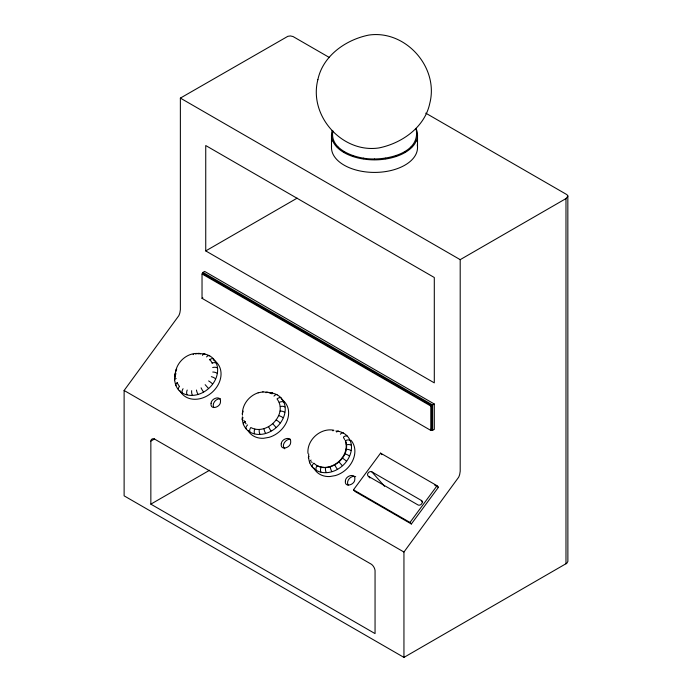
<?xml version="1.0" encoding="UTF-8"?>
<svg xmlns="http://www.w3.org/2000/svg" width="692" height="692" viewBox="0 0 692 692"><rect width="100%" height="100%" fill="white"/><g stroke="black" fill="none" stroke-linecap="round" stroke-linejoin="round"><path stroke-width="1.04" d="M242.477 415.139C241.664 405.114 249.016 395.599 258.445 392.719M174.531 380.237L174.747 374.839M249.907 431.912A3.711 2.137 -60 0 1 250.815 427.535C266.801 436.116 288.486 414.11 277.034 398.938A3.711 2.214 -41.5 0 1 281.073 397.926M326.252 472.446A3.711 1.566 87.2 0 1 325.56 467.714L325.283 467.394C337.99 466.668 349.797 453.087 345.221 440.372L345.498 440.683C352.072 457.611 327.524 476.381 313.874 463.182M567.881 196.13L565.978 198.587L460.197 259.656L180.37 98.1L180.37 309.687L179.894 312.723A12.897 7.448 -60 0 1 178.813 315.69L124.119 390.478L124.119 495.844L403.946 657.4L566.878 563.21L567.881 561.394L567.838 195.775L566.852 194.608L425.736 113.142M363.387 158.727L363.525 158.174C383.204 161.668 421.861 154.195 415.97 128.366M363.525 158.174C350.109 156.141 329.47 147.638 332.93 130.918M353.032 156.254L353.301 155.735M174.765 374.735L176.382 369.424M242.356 413.764L243.16 411.109M344.14 152.309L344.521 151.842M337.324 147.18L337.782 146.773M333.034 141.203L333.553 140.865M353.491 489.815L380.574 453.122L437.059 485.732L438.434 487.298L411.359 523.991L354.866 491.381L353.491 489.815L409.984 522.434L411.359 523.991M409.984 522.434L437.059 485.732M403.946 657.4L403.946 552.034L458.64 477.246A12.897 7.448 -60 0 0 459.722 474.279L460.197 471.243L460.197 259.656M331.572 134.784L332.108 134.533M180.37 98.1L287.855 36.313L290.398 35.941L293.036 36.538L329.487 57.574M205.74 250.911L434.299 382.866L434.299 277.501L205.74 145.545L205.74 250.911L297.136 198.146M431.618 429.931L430.796 430.407L202.029 298.33L202.029 273.937L202.851 273.47L431.618 405.547L431.618 429.931L432.327 430.433L434.299 429.395L434.299 404.007L204.65 271.42L202.868 272.466L202.851 273.47M202.029 298.33L202.851 297.854M150.847 441.098A5.96 3.443 60 0 1 154.472 439.013L371.431 564.274A5.96 3.443 60 0 1 375.055 570.545L375.055 633.595L150.847 504.148L150.847 441.098L154.575 438.944M150.847 504.148L209.633 470.214M202.029 273.937L430.796 406.022L434.299 404.007M262.744 391.932L267.588 392.208M258.177 392.771L263.116 391.862M195.334 353.975L198.985 353.344M220.35 398.756C216.06 398.315 211.527 403.6 213.811 407.614M290.528 439.273C286.004 438.624 280.814 445.328 284.775 448.805M416.895 134.533L417.432 134.784M200.403 353.785C187.056 351.112 173.822 363.949 175.431 377.322M266.68 392.355L272.068 392.805M316.175 470.171A3.711 2.137 -60 0 1 317.074 465.794L320.785 467.022L324.384 467.325M333.899 430.242C320.595 427.544 306.772 439.853 307.957 453.39M415.451 140.865L415.97 141.203M355.688 476.667C351.19 474.816 345.671 480.914 348.137 485.17M411.221 146.773L411.679 147.18M268.038 392.277L272.086 393.834M430.753 429.282L432.612 430.363L432.612 404.976L202.972 272.388L202.972 274.508M434.732 485.161L438.434 487.298M369.909 477.964L368.49 476.364A2.846 2.275 -41.3 0 1 368.153 472.939A2.846 2.275 -41.3 0 1 371.829 471.84L421.29 500.402L422.708 502.011M368.49 476.364L417.959 504.918A2.846 2.275 -41.3 0 0 421.636 503.819A2.846 2.275 -41.3 0 0 421.29 500.402M124.119 390.478L403.946 552.034M404.483 151.842L404.863 152.309M312.092 462.533L311.435 461.772M395.703 155.735L395.971 156.254M272.752 423.712L275.978 427.362M205.161 384.691L208.387 388.342M342.237 465.621L338.743 461.659M380.574 453.122L381.949 454.687M371.829 471.84L384.544 486.303M346.268 444.506L346.545 444.826A3.711 1.92 -5.7 0 1 351.19 445.25M346.087 449.013L346.363 449.324A3.711 1.574 9.8 0 1 350.974 450.604M344.702 453.58L344.971 453.891A3.711 1.116 23.7 0 1 349.322 456.028M342.194 457.888L342.471 458.199A3.711 0.58 36.4 0 1 346.346 461.149M334.573 464.617L334.85 464.929A3.711 0.571 60.7 0 0 337.298 469.141M329.989 466.572L330.257 466.892A3.711 1.107 73.4 0 0 331.84 471.468M320.785 467.022L321.062 467.334A3.711 1.92 -77.3 0 0 320.906 472.005M209.892 359.373L212.21 363.041M177.031 382.693L179.358 386.361M243.8 420.269L246.075 423.876M343.578 437.751L344.677 439.498M385.479 158.174L385.617 158.727M565.978 198.587L565.978 563.85M430.796 406.022L430.796 430.407M417.518 135.035L417.518 147.578M374.502 159.013L374.502 159.575M331.485 135.035L331.485 147.578M350.939 440.25A23.355 18.71 -41.3 0 1 335.43 475.568L329.842 476.546A23.355 18.71 -41.3 0 1 313.744 467.913M335.836 431.012A23.355 18.71 -41.3 0 1 350.974 451.911A23.355 18.71 -41.3 0 1 326.434 472.679A23.355 18.71 -41.3 0 1 308.736 453.952M336.649 432.085A3.711 1.92 -77.3 0 1 338.795 431.254M332.541 430.735A3.711 1.566 87.2 0 1 333.354 430.735M312.369 467.074A3.711 2.214 -41.5 0 1 313.692 463.355M309.757 462.922A3.711 2.145 -23 0 1 311.08 460.076M345.498 440.683A3.711 2.145 -23 0 1 349.944 440.337M343.492 437.041A3.711 2.214 -41.5 0 1 347.332 436.185M308.511 458A3.711 1.92 -5.7 0 1 308.987 456.4M340.395 434.221A3.711 2.137 -60 0 1 343.535 433.088M281.713 399.414A23.355 18.71 -41.3 0 1 287.5 419.698A23.355 18.71 -41.3 0 1 269.171 437.318L263.574 438.287A23.355 18.71 -41.3 0 1 247.952 430.528M277.475 395.028A23.355 18.71 -41.3 0 1 272.276 430.51A23.355 18.71 -41.3 0 1 242.373 416.783M270.65 392.848A23.355 18.71 -41.3 0 1 276.592 394.561M273.98 396.144A3.711 2.137 -60 0 1 277.267 394.829M246.101 428.815A3.711 2.214 -41.5 0 1 247.615 424.931M243.489 424.663A3.711 2.145 -23 0 1 245.418 421.437M270.762 393.385A3.711 1.92 -77.3 0 1 272.536 392.995M271.03 430.891A3.711 0.571 60.7 0 1 268.591 426.679M259.984 434.187A3.711 1.566 87.2 0 1 259.292 429.455M254.647 433.746A3.711 1.92 -77.3 0 1 254.794 429.083M280.104 411.074A3.711 1.574 9.8 0 1 284.715 412.345M278.712 415.641A3.711 1.116 23.7 0 1 283.063 417.769M276.203 419.949A3.711 0.58 36.4 0 1 280.087 422.89M279.239 402.433A3.711 2.145 -23 0 1 283.685 402.078M280.286 406.567A3.711 1.92 -5.7 0 1 284.922 406.991M266.005 392.736A3.711 1.566 87.2 0 1 267.19 392.554M242.252 419.75A3.711 1.92 -5.7 0 1 243.177 417.812M242.46 414.396A3.711 1.574 9.8 0 1 242.503 413.479M265.581 433.218A3.711 1.107 73.4 0 1 263.998 428.633M213.283 359.866A23.355 18.71 -41.3 0 1 212.444 392.035A23.355 18.71 -41.3 0 1 179.885 390.634M199.798 353.724A23.355 18.71 -41.3 0 1 217.573 371.734A23.355 18.71 -41.3 0 1 196.312 394.907A23.355 18.71 -41.3 0 1 174.834 380.946M202.462 355.359A3.711 1.92 -77.3 0 1 204.944 353.975M198.249 353.949A3.711 1.566 87.2 0 1 199.599 353.534M212.695 367.547A3.711 1.92 -5.7 0 1 217.34 367.971M212.738 372.045A3.711 1.574 9.8 0 1 217.124 373.325M208.621 380.929A3.711 0.58 36.4 0 1 212.496 383.87M211.328 376.664A3.711 1.116 23.7 0 1 215.471 378.749M206.545 356.942A3.711 2.137 -60 0 1 209.676 355.809M176.529 369.952A3.711 1.116 23.7 0 1 176.754 369.121M193.163 354.624A3.711 1.107 73.4 0 1 193.44 354.313M187.056 394.725A3.711 1.92 -77.3 0 1 187.212 390.063M182.316 392.892A3.711 2.137 -60 0 1 183.086 388.714M175.906 385.643A3.711 2.145 -23 0 1 177.42 382.667M178.519 389.795A3.711 2.214 -41.5 0 1 179.505 386.421M174.661 380.721A3.711 1.92 -5.7 0 1 176.14 378.507M203.448 391.862A3.711 0.571 60.7 0 1 201.087 387.84M197.99 394.189A3.711 1.107 73.4 0 1 196.467 390.037M209.451 359.918A3.711 2.214 -41.5 0 1 213.482 358.906M212.081 363.188A3.711 2.145 -23 0 1 216.094 363.058M192.402 395.167A3.711 1.566 87.2 0 1 191.675 390.651M174.877 375.375A3.711 1.574 9.8 0 1 176.131 373.87M417.25 144.801A43.016 24.834 0 0 1 375.306 172.412A43.016 24.834 0 0 1 331.606 145.727M416.048 128.608A43.016 24.834 0 0 1 376.102 159.852A43.016 24.834 0 0 1 332.238 130.416M317.87 79.675C308.494 115.763 342.203 153.486 378.957 147.932C401.827 143.296 424.793 127.293 429.775 103.359C439.143 67.28 405.443 29.548 368.68 35.102C345.818 39.738 322.853 55.749 317.87 79.675M211.069 403.263C209.84 410.425 220.238 407.45 220.471 402.147C221.7 394.985 211.302 397.969 211.069 403.263M281.246 443.78C280.026 450.942 290.415 447.966 290.657 442.664C291.877 435.502 281.488 438.486 281.246 443.78M345.394 480.81C344.166 487.981 354.563 484.997 354.797 479.703C356.025 472.541 345.628 475.516 345.394 480.81"/></g></svg>
